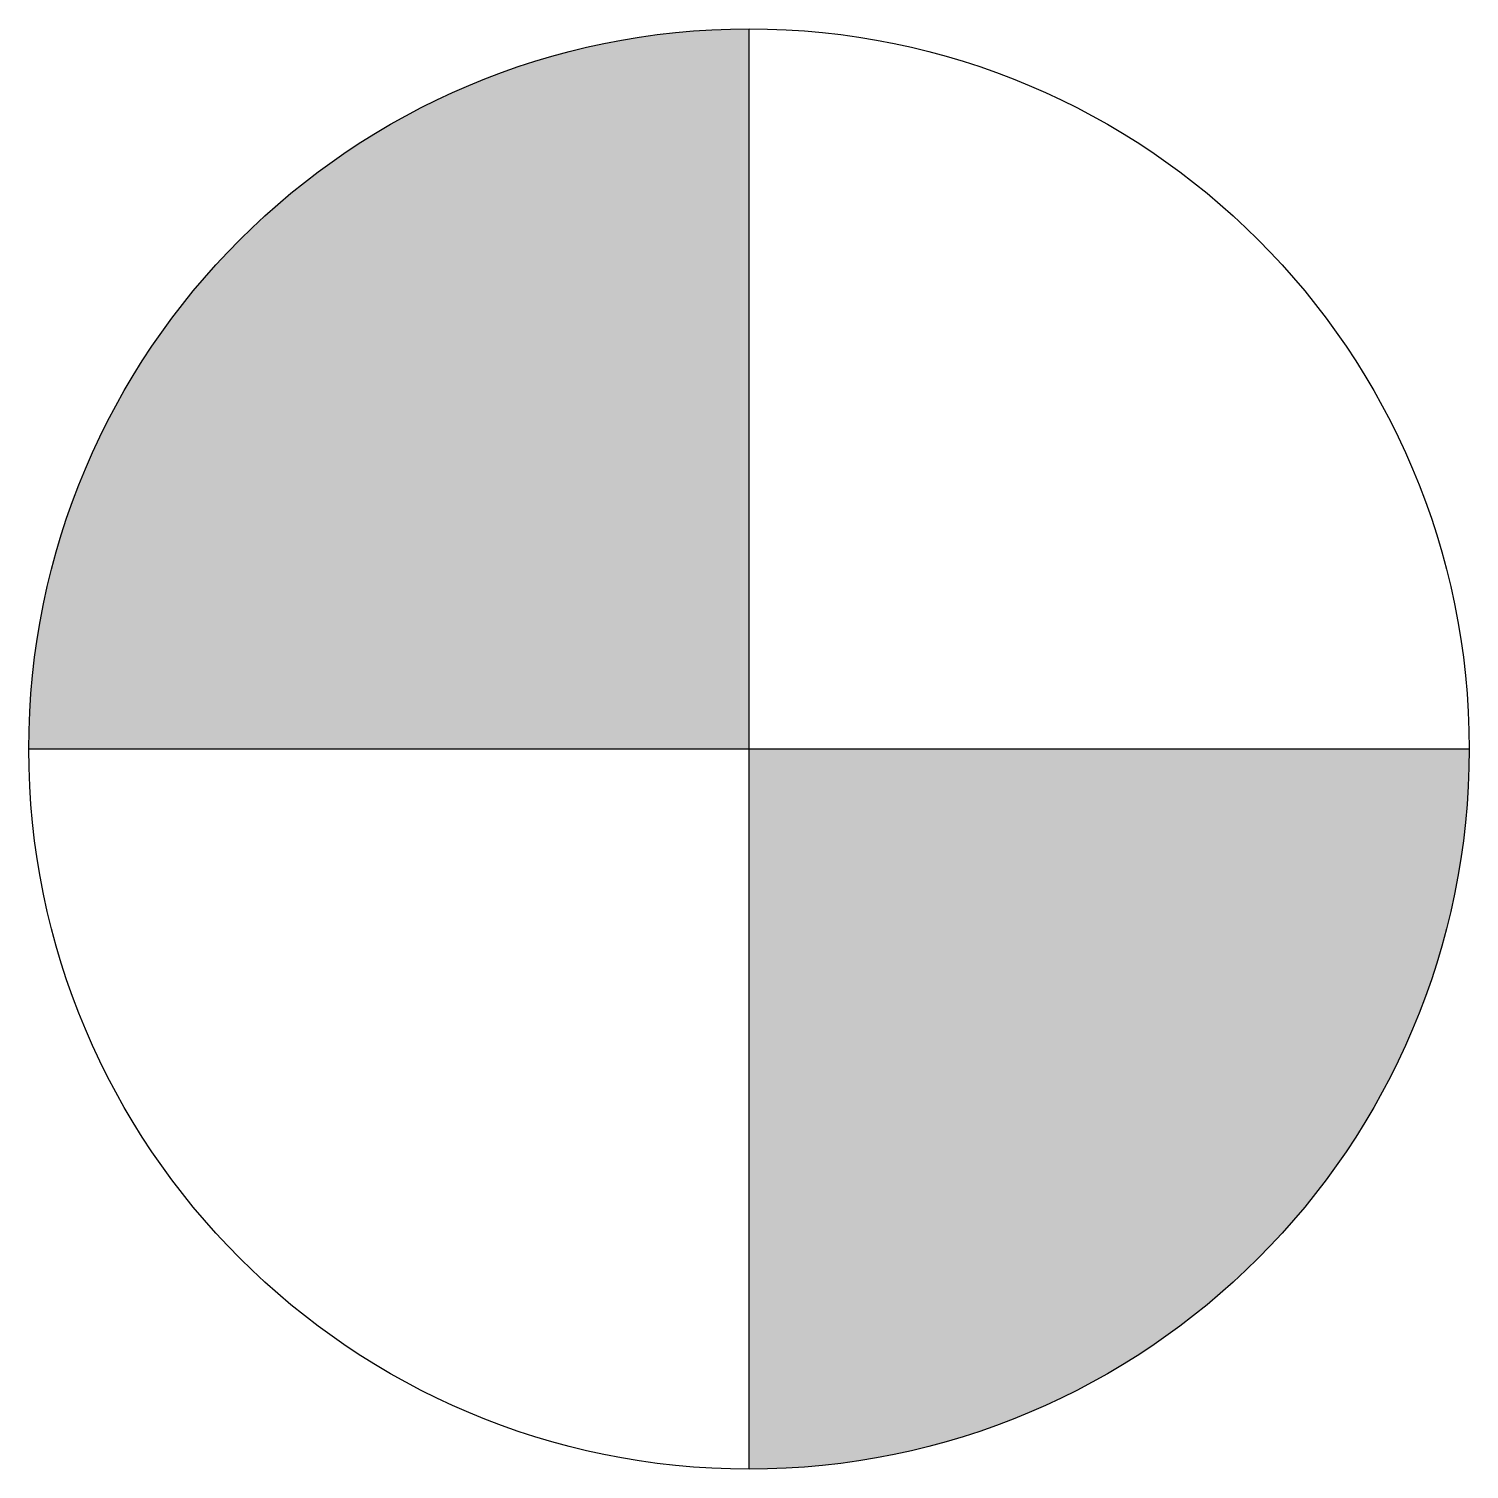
# Model space of a CAD drawing. Header units: millimetres. Extents: x -0.408 to 0.408, y -0.408 to 0.408.
import ezdxf

# ---------------------------------------------------------------- set-up
doc = ezdxf.new("R2010")
doc.units = ezdxf.units.MM

msp = doc.modelspace()

# ---------------------------------------------------------------- hatches: boundary and pattern name
h = msp.add_hatch(color=256)
h.dxf.hatch_style = 1
h.paths.add_polyline_path([(0.40841, 0), (0, 0), (0, -0.40841, 0.414214)])
h.paths.add_polyline_path([(0, 0.40841, 0.414214), (-0.40841, 0), (0, 0)])

# ---------------------------------------------------------------- linework, layer by layer
for p, q in [((0, -0.40841), (0, 0.40841)), ((0.40841, 0), (-0.40841, 0))]:
    msp.add_line(p, q)
msp.add_circle((0, 0), 0.40841)
msp.add_point((0, 0))

doc.saveas('drawing.dxf')
